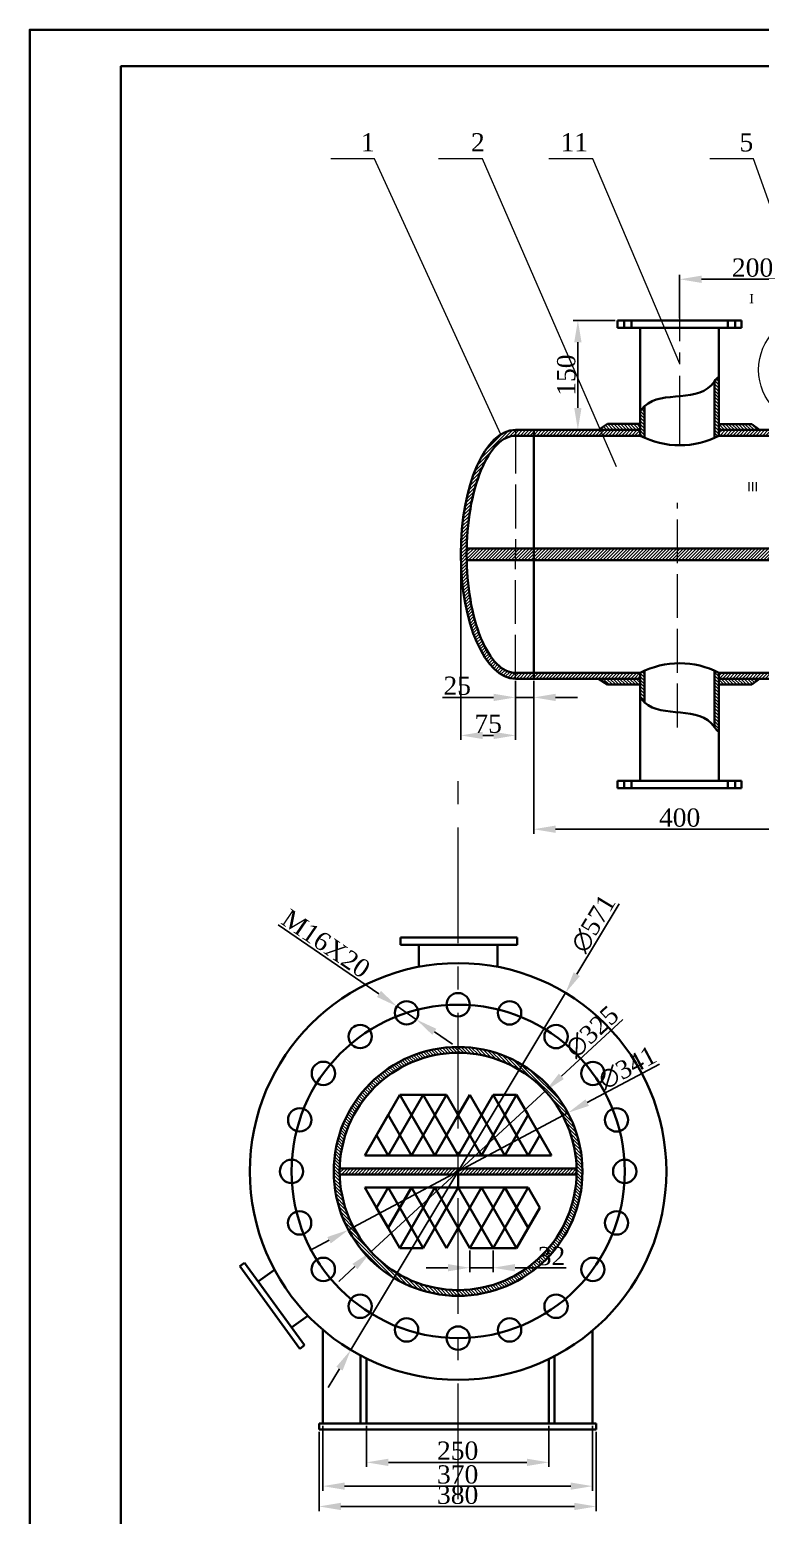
# Model space of a CAD drawing. Header units: millimetres. Extents: x -10592 to -5262, y 1369 to 4657.
# Drawn here: x -10546.1 to -10345.8, y 1662.7 to 2069.9 of the extents above; entities that cross this region are included whole.
import ezdxf

# ---------------------------------------------------------------- set-up
doc = ezdxf.new("R2010")
doc.units = ezdxf.units.MM
for name, pattern in [('ACAD_ISO02W100', [15, 12, -3]), ('ACAD_ISO08W100', [36, 24, -3, 6, -3]), ('CENTER', [50.8, 31.75, -6.35, 6.35, -6.35]), ('CENTER2', [28.575, 19.05, -3.175, 3.175, -3.175])]:
    doc.linetypes.add(name, pattern=pattern)
for name, color, linetype, lineweight in [('标注', 7, 'Continuous', 18), ('点划线', 7, 'ACAD_ISO08W100', 15), ('粗实线', 4, 'Continuous', 30), ('细实线', 7, 'Continuous', 15)]:
    doc.layers.add(name, color=color, linetype=linetype, lineweight=lineweight)
doc.styles.add('Annotative', font='times.ttf')
doc.dimstyles.new('副本 (2) ISO-25', dxfattribs={"dimtxt": 5, "dimasz": 6, "dimexe": 1.25, "dimexo": 0.625, "dimtad": 1, "dimlfac": 5, "dimtxsty": 'Annotative', "dimcen": 2.5, "dimclrd": 256, "dimadec": 0, "dimazin": 0, "dimtfac": 1, "dimtmove": 0, "dimatfit": 3, "dimfxl": 0, "dimarcsym": 0})
doc.dimstyles.new('副本 ISO-25', dxfattribs={"dimtxt": 5, "dimasz": 6, "dimexe": 1.25, "dimexo": 0.625, "dimtad": 1, "dimtxsty": 'Annotative', "dimcen": 2.5, "dimclrd": 256, "dimadec": 0, "dimazin": 0, "dimtfac": 1, "dimtmove": 0, "dimatfit": 3, "dimfxl": 0, "dimarcsym": 0})
pattern_1 = [(135, (-9000.3131, 1590.99754), (-0.4490128, -0.4490128), [])]

# ---------------------------------------------------------------- blocks, each defined once
blk = doc.blocks.new('*D1')
at = {"layer": 'Defpoints', "color": 0, "lineweight": 15, "transparency": 16777216}
for p in [(-10384.91, 1990.23), (-10395.81, 1960.23), (-10378.71, 1960.23)]:
    blk.add_point(p, dxfattribs=at)
at = {"layer": '标注', "color": 0, "lineweight": -2, "transparency": 16777216}
for p, q in [((-10385.54, 1990.23), (-10397.06, 1990.23)), ((-10379.34, 1960.23), (-10397.06, 1960.23))]:
    blk.add_line(p, q, dxfattribs=at)
at = {"layer": '标注', "lineweight": -2, "transparency": 16777216}
blk.add_line((-10395.81, 1984.23), (-10395.81, 1966.23), dxfattribs=at)
at = {"layer": '标注', "lineweight": 15, "transparency": 16777216}
for points in [[(-10396.81, 1984.23), (-10394.81, 1984.23), (-10395.81, 1990.23)], [(-10396.81, 1966.23), (-10394.81, 1966.23), (-10395.81, 1960.23)]]:
    blk.add_solid(points, dxfattribs=at)
at = {"layer": '标注', "color": 0, "lineweight": 18, "transparency": 16777216, "insert": (-10398.98, 1975.23), "char_height": 5, "attachment_point": 5, "rotation": 90, "style": 'Annotative'}
blk.add_mtext('150', dxfattribs=at)
blk = doc.blocks.new('*D2')
at = {"layer": 'Defpoints', "color": 0, "lineweight": 15, "transparency": 16777216}
for p in [(-10412.91, 1892.03), (-10407.91, 1892.03), (-10412.91, 1886.9)]:
    blk.add_point(p, dxfattribs=at)
at = {"layer": '标注', "color": 0, "lineweight": -2, "transparency": 16777216}
for p, q in [((-10412.91, 1891.4), (-10412.91, 1885.65)), ((-10407.91, 1891.4), (-10407.91, 1885.65))]:
    blk.add_line(p, q, dxfattribs=at)
at = {"layer": '标注', "lineweight": -2, "transparency": 16777216}
for p, q in [((-10418.91, 1886.9), (-10432.9, 1886.9)), ((-10407.91, 1886.9), (-10412.91, 1886.9)), ((-10401.91, 1886.9), (-10395.91, 1886.9))]:
    blk.add_line(p, q, dxfattribs=at)
at = {"layer": '标注', "lineweight": 15, "transparency": 16777216}
for points in [[(-10418.91, 1887.9), (-10418.91, 1885.9), (-10412.91, 1886.9)], [(-10401.91, 1887.9), (-10401.91, 1885.9), (-10407.91, 1886.9)]]:
    blk.add_solid(points, dxfattribs=at)
at = {"layer": '标注', "color": 0, "lineweight": 18, "transparency": 16777216, "insert": (-10428.91, 1890.07), "char_height": 5, "attachment_point": 5, "style": 'Annotative'}
blk.add_mtext('25', dxfattribs=at)
blk = doc.blocks.new('*D3')
at = {"layer": 'Defpoints', "color": 0, "lineweight": 15, "transparency": 16777216}
for p in [(-10407.91, 1886.65), (-10327.91, 1886.9), (-10407.91, 1850.77)]:
    blk.add_point(p, dxfattribs=at)
at = {"layer": '标注', "color": 0, "lineweight": -2, "transparency": 16777216}
for p, q in [((-10407.91, 1886.02), (-10407.91, 1849.52)), ((-10327.91, 1886.27), (-10327.91, 1849.52))]:
    blk.add_line(p, q, dxfattribs=at)
at = {"layer": '标注', "lineweight": -2, "transparency": 16777216}
blk.add_line((-10333.91, 1850.77), (-10401.91, 1850.77), dxfattribs=at)
at = {"layer": '标注', "lineweight": 15, "transparency": 16777216}
for points in [[(-10401.91, 1851.77), (-10401.91, 1849.77), (-10407.91, 1850.77)], [(-10333.91, 1851.77), (-10333.91, 1849.77), (-10327.91, 1850.77)]]:
    blk.add_solid(points, dxfattribs=at)
at = {"layer": '标注', "color": 0, "lineweight": 18, "transparency": 16777216, "insert": (-10367.91, 1853.93), "char_height": 5, "attachment_point": 5, "style": 'Annotative'}
blk.add_mtext('400', dxfattribs=at)
blk = doc.blocks.new('*D12')
at = {"layer": 'Defpoints', "color": 0, "lineweight": 15, "transparency": 16777216}
for p in [(-10404.74, 1779), (-10452.55, 1734.97)]:
    blk.add_point(p, dxfattribs=at)
at = {"layer": '标注', "lineweight": -2, "transparency": 16777216}
for p, q in [((-10383.48, 1798.59), (-10400.33, 1783.07)), ((-10452.55, 1734.97), (-10404.74, 1779)), ((-10456.97, 1730.9), (-10461.38, 1726.84))]:
    blk.add_line(p, q, dxfattribs=at)
at = {"layer": '标注', "lineweight": 15, "transparency": 16777216}
for points in [[(-10401.01, 1783.8), (-10399.65, 1782.33), (-10404.74, 1779)], [(-10457.64, 1731.64), (-10456.29, 1730.17), (-10452.55, 1734.97)]]:
    blk.add_solid(points, dxfattribs=at)
at = {"layer": '标注', "color": 0, "lineweight": 18, "transparency": 16777216, "insert": (-10391.89, 1795.24), "char_height": 5, "attachment_point": 5, "rotation": 42.6485, "style": 'Annotative'}
blk.add_mtext('∅325', dxfattribs=at)
blk = doc.blocks.new('*D13')
at = {"layer": 'Defpoints', "color": 0, "lineweight": 15, "transparency": 16777216}
for p in [(-10398.56, 1773.02), (-10458.74, 1740.95)]:
    blk.add_point(p, dxfattribs=at)
at = {"layer": '标注', "lineweight": -2, "transparency": 16777216}
for p, q in [((-10373.41, 1786.42), (-10393.26, 1775.85)), ((-10458.74, 1740.95), (-10398.56, 1773.02)), ((-10464.04, 1738.12), (-10469.33, 1735.3))]:
    blk.add_line(p, q, dxfattribs=at)
at = {"layer": '标注', "lineweight": 15, "transparency": 16777216}
for points in [[(-10393.73, 1776.73), (-10392.79, 1774.96), (-10398.56, 1773.02)], [(-10464.51, 1739.01), (-10463.57, 1737.24), (-10458.74, 1740.95)]]:
    blk.add_solid(points, dxfattribs=at)
at = {"layer": '标注', "color": 0, "lineweight": 18, "transparency": 16777216, "insert": (-10382.21, 1785.4), "char_height": 5, "attachment_point": 5, "rotation": 28.0566, "style": 'Annotative'}
blk.add_mtext('∅341', dxfattribs=at)
blk = doc.blocks.new('*D14')
at = {"layer": 'Defpoints', "color": 0, "lineweight": 15, "transparency": 16777216}
for p in [(-10399.2, 1805.91), (-10458.09, 1708.06)]:
    blk.add_point(p, dxfattribs=at)
at = {"layer": '标注', "lineweight": -2, "transparency": 16777216}
for p, q in [((-10384.51, 1830.32), (-10396.11, 1811.05)), ((-10458.09, 1708.06), (-10399.2, 1805.91)), ((-10461.19, 1702.92), (-10464.28, 1697.78))]:
    blk.add_line(p, q, dxfattribs=at)
at = {"layer": '标注', "lineweight": 15, "transparency": 16777216}
for points in [[(-10396.97, 1811.56), (-10395.25, 1810.53), (-10399.2, 1805.91)], [(-10462.04, 1703.44), (-10460.33, 1702.41), (-10458.09, 1708.06)]]:
    blk.add_solid(points, dxfattribs=at)
at = {"layer": '标注', "color": 0, "lineweight": 18, "transparency": 16777216, "insert": (-10391.53, 1824.92), "char_height": 5, "attachment_point": 5, "rotation": 58.9583, "style": 'Annotative'}
blk.add_mtext('∅571', dxfattribs=at)
blk = doc.blocks.new('*D15')
at = {"layer": 'Defpoints', "color": 0, "lineweight": 15, "transparency": 16777216}
for p in [(-10445.41, 1802.24), (-10440.12, 1798.63)]:
    blk.add_point(p, dxfattribs=at)
at = {"layer": '标注', "lineweight": -2, "transparency": 16777216}
for p, q in [((-10478.04, 1824.55), (-10450.36, 1805.63)), ((-10440.12, 1798.63), (-10445.41, 1802.24)), ((-10435.17, 1795.25), (-10430.22, 1791.86))]:
    blk.add_line(p, q, dxfattribs=at)
at = {"layer": '标注', "lineweight": 15, "transparency": 16777216}
for points in [[(-10449.8, 1806.46), (-10450.92, 1804.8), (-10445.41, 1802.24)], [(-10434.61, 1796.07), (-10435.73, 1794.42), (-10440.12, 1798.63)]]:
    blk.add_solid(points, dxfattribs=at)
at = {"layer": '标注', "color": 0, "lineweight": 18, "transparency": 16777216, "insert": (-10464.89, 1819.4), "char_height": 5, "attachment_point": 5, "rotation": 325.6499, "style": 'Annotative'}
blk.add_mtext('M16X20', dxfattribs=at)
blk = doc.blocks.new('*D16')
at = {"layer": 'Defpoints', "color": 0, "lineweight": 15, "transparency": 16777216}
for p in [(-10425.45, 1735.96), (-10419.05, 1735.96), (-10419.05, 1730.59)]:
    blk.add_point(p, dxfattribs=at)
at = {"layer": '标注', "color": 0, "lineweight": -2, "transparency": 16777216}
for p, q in [((-10425.45, 1735.34), (-10425.45, 1729.34)), ((-10419.05, 1735.34), (-10419.05, 1729.34))]:
    blk.add_line(p, q, dxfattribs=at)
at = {"layer": '标注', "lineweight": -2, "transparency": 16777216}
for p, q in [((-10431.45, 1730.59), (-10437.45, 1730.59)), ((-10425.45, 1730.59), (-10419.05, 1730.59)), ((-10413.05, 1730.59), (-10399.02, 1730.59))]:
    blk.add_line(p, q, dxfattribs=at)
at = {"layer": '标注', "lineweight": 15, "transparency": 16777216}
for points in [[(-10431.45, 1731.59), (-10431.45, 1729.59), (-10425.45, 1730.59)], [(-10413.05, 1731.59), (-10413.05, 1729.59), (-10419.05, 1730.59)]]:
    blk.add_solid(points, dxfattribs=at)
at = {"layer": '标注', "color": 0, "lineweight": 18, "transparency": 16777216, "insert": (-10403.04, 1733.76), "char_height": 5, "attachment_point": 5, "style": 'Annotative'}
blk.add_mtext('32', dxfattribs=at)
blk = doc.blocks.new('*D43')
at = {"layer": 'Defpoints', "color": 0, "lineweight": 15, "transparency": 16777216}
for p in [(-10453.78, 1687.86), (-10403.78, 1687.86), (-10403.78, 1677.25)]:
    blk.add_point(p, dxfattribs=at)
at = {"layer": '标注', "color": 0, "lineweight": -2, "transparency": 16777216}
for p, q in [((-10453.78, 1687.24), (-10453.78, 1676)), ((-10403.78, 1687.24), (-10403.78, 1676))]:
    blk.add_line(p, q, dxfattribs=at)
at = {"layer": '标注', "lineweight": -2, "transparency": 16777216}
blk.add_line((-10447.78, 1677.25), (-10409.78, 1677.25), dxfattribs=at)
at = {"layer": '标注', "lineweight": 15, "transparency": 16777216}
for points in [[(-10447.78, 1678.25), (-10447.78, 1676.25), (-10453.78, 1677.25)], [(-10409.78, 1678.25), (-10409.78, 1676.25), (-10403.78, 1677.25)]]:
    blk.add_solid(points, dxfattribs=at)
at = {"layer": '标注', "color": 0, "lineweight": 18, "transparency": 16777216, "insert": (-10428.78, 1680.42), "char_height": 5, "attachment_point": 5, "style": 'Annotative'}
blk.add_mtext('250', dxfattribs=at)
blk = doc.blocks.new('*D44')
at = {"layer": 'Defpoints', "color": 0, "lineweight": 15, "transparency": 16777216}
for p in [(-10465.78, 1687.86), (-10391.78, 1687.86), (-10391.78, 1670.73)]:
    blk.add_point(p, dxfattribs=at)
at = {"layer": '标注', "color": 0, "lineweight": -2, "transparency": 16777216}
for p, q in [((-10465.78, 1687.24), (-10465.78, 1669.48)), ((-10391.78, 1687.24), (-10391.78, 1669.48))]:
    blk.add_line(p, q, dxfattribs=at)
at = {"layer": '标注', "lineweight": -2, "transparency": 16777216}
blk.add_line((-10459.78, 1670.73), (-10397.78, 1670.73), dxfattribs=at)
at = {"layer": '标注', "lineweight": 15, "transparency": 16777216}
for points in [[(-10459.78, 1671.73), (-10459.78, 1669.73), (-10465.78, 1670.73)], [(-10397.78, 1671.73), (-10397.78, 1669.73), (-10391.78, 1670.73)]]:
    blk.add_solid(points, dxfattribs=at)
at = {"layer": '标注', "color": 0, "lineweight": 18, "transparency": 16777216, "insert": (-10428.78, 1673.9), "char_height": 5, "attachment_point": 5, "style": 'Annotative'}
blk.add_mtext('370', dxfattribs=at)
blk = doc.blocks.new('*D45')
at = {"layer": 'Defpoints', "color": 0, "lineweight": 15, "transparency": 16777216}
for p in [(-10466.78, 1686.26), (-10390.78, 1686.26), (-10390.78, 1665.16)]:
    blk.add_point(p, dxfattribs=at)
at = {"layer": '标注', "color": 0, "lineweight": -2, "transparency": 16777216}
for p, q in [((-10466.78, 1685.64), (-10466.78, 1663.91)), ((-10390.78, 1685.64), (-10390.78, 1663.91))]:
    blk.add_line(p, q, dxfattribs=at)
at = {"layer": '标注', "lineweight": -2, "transparency": 16777216}
blk.add_line((-10460.78, 1665.16), (-10396.78, 1665.16), dxfattribs=at)
at = {"layer": '标注', "lineweight": 15, "transparency": 16777216}
for points in [[(-10460.78, 1666.16), (-10460.78, 1664.16), (-10466.78, 1665.16)], [(-10396.78, 1666.16), (-10396.78, 1664.16), (-10390.78, 1665.16)]]:
    blk.add_solid(points, dxfattribs=at)
at = {"layer": '标注', "color": 0, "lineweight": 18, "transparency": 16777216, "insert": (-10428.78, 1668.33), "char_height": 5, "attachment_point": 5, "style": 'Annotative'}
blk.add_mtext('380', dxfattribs=at)
blk = doc.blocks.new('*D46')
at = {"layer": 'Defpoints', "color": 0, "lineweight": 15, "transparency": 16777216}
for p in [(-10367.91, 2001.5), (-10367.91, 1990.23), (-10327.91, 1973.23)]:
    blk.add_point(p, dxfattribs=at)
at = {"layer": '标注', "color": 0, "lineweight": -2, "transparency": 16777216}
for p, q in [((-10367.91, 1990.85), (-10367.91, 2002.75)), ((-10327.91, 1973.85), (-10327.91, 2002.75))]:
    blk.add_line(p, q, dxfattribs=at)
at = {"layer": '标注', "lineweight": -2, "transparency": 16777216}
blk.add_line((-10333.91, 2001.5), (-10361.91, 2001.5), dxfattribs=at)
at = {"layer": '标注', "lineweight": 15, "transparency": 16777216}
for points in [[(-10361.91, 2002.5), (-10361.91, 2000.5), (-10367.91, 2001.5)], [(-10333.91, 2002.5), (-10333.91, 2000.5), (-10327.91, 2001.5)]]:
    blk.add_solid(points, dxfattribs=at)
at = {"layer": '标注', "color": 0, "lineweight": 15, "transparency": 16777216, "insert": (-10347.91, 2004.67), "char_height": 5, "attachment_point": 5, "style": 'Annotative'}
blk.add_mtext('200', dxfattribs=at)
blk = doc.blocks.new('*D48')
at = {"layer": 'Defpoints', "color": 0, "lineweight": 15, "transparency": 16777216}
for p in [(-10427.91, 1926.13), (-10412.91, 1892.03), (-10412.91, 1876.48)]:
    blk.add_point(p, dxfattribs=at)
at = {"layer": '标注', "color": 0, "lineweight": -2, "transparency": 16777216}
for p, q in [((-10427.91, 1925.5), (-10427.91, 1875.23)), ((-10412.91, 1891.4), (-10412.91, 1875.23))]:
    blk.add_line(p, q, dxfattribs=at)
at = {"layer": '标注', "lineweight": -2, "transparency": 16777216}
blk.add_line((-10421.91, 1876.48), (-10418.91, 1876.48), dxfattribs=at)
at = {"layer": '标注', "lineweight": 15, "transparency": 16777216}
for points in [[(-10421.91, 1877.48), (-10421.91, 1875.48), (-10427.91, 1876.48)], [(-10418.91, 1877.48), (-10418.91, 1875.48), (-10412.91, 1876.48)]]:
    blk.add_solid(points, dxfattribs=at)
at = {"layer": '标注', "color": 0, "lineweight": 15, "transparency": 16777216, "insert": (-10420.41, 1879.65), "char_height": 5, "attachment_point": 5, "style": 'Annotative'}
blk.add_mtext('75', dxfattribs=at)

msp = doc.modelspace()

# ---------------------------------------------------------------- hatches: boundary and pattern name
at = {"layer": '标注', "lineweight": 15}
h = msp.add_hatch(dxfattribs=at)
h.set_pattern_fill('ANSI31', color=0, scale=0.2)
h.set_pattern_definition([(45, (0.54225, -48.2073), (-0.449012806, 0.449012806), [])])
h.paths.add_polyline_path([(-10327.9131, 1927.7263), (-10333.3131, 1927.7263), (-10333.3131, 1926.1263), (-10327.9131, 1926.1263)])
h.paths.add_polyline_path([(-10327.9131, 1926.1263), (-10333.3131, 1926.1263), (-10333.3131, 1924.5263), (-10327.9131, 1924.5263)])
h.paths.add_polyline_path([(-10326.1117, 1927.7263), (-10327.9131, 1927.7263), (-10327.9131, 1926.1263), (-10326.1117, 1926.1263)])
h.paths.add_polyline_path([(-10326.1117, 1926.1263), (-10327.9131, 1926.1263), (-10327.9131, 1924.5263), (-10326.1117, 1924.5263)])
h.paths.add_polyline_path([(-10336.6907, 1926.1263), (-10338.7131, 1926.1263), (-10338.7131, 1924.5263), (-10336.6907, 1924.5263)])
h.paths.add_polyline_path([(-10336.6907, 1927.7263), (-10338.7131, 1927.7263), (-10338.7131, 1926.1263), (-10336.6907, 1926.1263)])
h.paths.add_polyline_path([(-10338.7131, 1926.1263), (-10407.9131, 1926.1263), (-10407.9131, 1924.5263), (-10338.7131, 1924.5263)])
h.paths.add_polyline_path([(-10338.7131, 1927.7263), (-10407.9131, 1927.7263), (-10407.9131, 1926.1263), (-10338.7131, 1926.1263)])
h.paths.add_polyline_path([(-10407.9131, 1926.1263), (-10412.9131, 1926.1263), (-10412.9131, 1924.5263), (-10407.9131, 1924.5263)])
h.paths.add_polyline_path([(-10407.9131, 1927.7263), (-10412.9131, 1927.7263), (-10412.9131, 1926.1263), (-10407.9131, 1926.1263)])
edge = h.paths.add_edge_path()
edge.add_line((-10412.9131, 1927.7263), (-10426.2968, 1927.7263))
edge.add_ellipse((-10412.9131, 1926.1263), major_axis=(0, 32.5), ratio=0.41230769, start_angle=87.178144, end_angle=90)
edge.add_line((-10426.3131, 1926.1263), (-10412.9131, 1926.1263))
edge.add_line((-10412.9131, 1926.1263), (-10412.9131, 1927.7263))
edge = h.paths.add_edge_path()
edge.add_line((-10412.9131, 1926.1263), (-10426.3131, 1926.1263))
edge.add_ellipse((-10412.9131, 1926.1263), major_axis=(0, -32.5), ratio=0.41230769, start_angle=270, end_angle=272.821856)
edge.add_line((-10426.2968, 1924.5263), (-10412.9131, 1924.5263))
edge.add_line((-10412.9131, 1924.5263), (-10412.9131, 1926.1263))
at = {"layer": '细实线', "lineweight": 15}
h = msp.add_hatch(dxfattribs=at)
h.set_pattern_fill('ANSI31', color=0, scale=0.2, angle=90)
h.set_pattern_definition(pattern_1)
h.paths.add_polyline_path([(-10378.7131, 1961.8411), (-10387.7131, 1961.8481), (-10390.1874, 1960.2263), (-10378.7131, 1960.2263)])
h.paths.add_polyline_path([(-10348.1131, 1961.8201), (-10357.1131, 1961.8263), (-10357.1131, 1960.2263), (-10346.0122, 1960.2263)])
edge = h.paths.add_edge_path()
edge.add_spline(control_points=[(-10357.1131, 1974.661), (-10357.6622, 1974.5947), (-10357.968, 1974.0191), (-10358.3131, 1973.5116)], knot_values=[110.74261968, 110.74261968, 110.74261968, 110.74261968, 119.04832198, 119.04832198, 119.04832198, 119.04832198], degree=3, periodic=0)
edge.add_line((-10358.3131, 1973.5116), (-10358.3131, 1958.6263))
edge.add_line((-10358.3131, 1958.6263), (-10358.3131, 1958.0474))
edge.add_arc((-10367.9131, 1979.482), 23.4862, 294.126432, 297.377137)
edge.add_line((-10357.1131, 1958.6263), (-10357.1131, 1974.661))
h = msp.add_hatch(dxfattribs=at)
h.set_pattern_fill('ANSI31', color=0, scale=0.2, angle=90)
h.set_pattern_definition(pattern_1)
edge = h.paths.add_edge_path()
edge.add_spline(control_points=[(-10377.5131, 1966.7339), (-10377.9393, 1966.3354), (-10378.3251, 1965.8714), (-10378.7108, 1965.4074)], knot_values=[0, 0, 0, 0, 8.93586851, 8.93586851, 8.93586851, 8.93586851], degree=3, periodic=0)
edge.add_line((-10378.7131, 1965.4047), (-10378.7131, 1958.6263))
edge.add_arc((-10367.9131, 1979.482), 23.4862, 242.622863, 245.873568)
edge.add_line((-10377.5131, 1958.0474), (-10377.5131, 1958.6263))
edge.add_line((-10377.5131, 1958.6263), (-10377.5131, 1966.7339))
h = msp.add_hatch(dxfattribs=at)
h.set_pattern_fill('ANSI31', color=0, scale=0.2)
h.set_pattern_definition([(45, (-9000.3131, 1590.99754), (-0.4490128, 0.4490128), [])])
h.paths.add_polyline_path([(-10378.7131, 1960.2263), (-10407.9131, 1960.2263), (-10407.9131, 1958.6263), (-10378.7131, 1958.6263)])
h.paths.add_polyline_path([(-10407.9131, 1960.2263), (-10412.9131, 1960.2263), (-10412.9131, 1958.6263), (-10407.9131, 1958.6263)])
edge = h.paths.add_edge_path()
edge.add_ellipse((-10412.9131, 1926.1263), major_axis=(0, 32.5), ratio=0.41230769, start_angle=0, end_angle=87.178144, ccw=False)
edge.add_line((-10412.9131, 1958.6263), (-10412.9131, 1960.2263))
edge.add_ellipse((-10412.9131, 1926.1263), major_axis=(0, 34.1), ratio=0.4398827, start_angle=360, end_angle=450)
edge.add_line((-10427.9131, 1926.1263), (-10426.3131, 1926.1263))
edge.add_ellipse((-10412.9131, 1926.1263), major_axis=(0, 32.5), ratio=0.41230769, start_angle=87.178144, end_angle=90, ccw=False)
edge = h.paths.add_edge_path()
edge.add_ellipse((-10412.9131, 1926.1263), major_axis=(0, -32.5), ratio=0.41230769, start_angle=272.821856, end_angle=360, ccw=False)
edge.add_ellipse((-10412.9131, 1926.1263), major_axis=(0, -32.5), ratio=0.41230769, start_angle=270, end_angle=272.821856, ccw=False)
edge.add_line((-10426.3131, 1926.1263), (-10427.9131, 1926.1263))
edge.add_ellipse((-10412.9131, 1926.1263), major_axis=(0, -34.1), ratio=0.4398827, start_angle=-90, end_angle=0)
edge.add_line((-10412.9131, 1892.0263), (-10412.9131, 1893.6263))
h.paths.add_polyline_path([(-10338.7131, 1960.2263), (-10357.1131, 1960.2263), (-10357.1131, 1958.6263), (-10338.7131, 1958.6263)])
h.paths.add_polyline_path([(-10305.9131, 1960.2263), (-10320.3131, 1960.2263), (-10320.3131, 1958.6263), (-10305.9131, 1958.6263)])
h.paths.add_polyline_path([(-10200.3131, 1960.2263), (-10290.3131, 1960.2263), (-10290.3131, 1958.6263), (-10200.3131, 1958.6263)])
h.paths.add_polyline_path([(-10407.9131, 1893.6263), (-10412.9131, 1893.6263), (-10412.9131, 1892.0263), (-10407.9131, 1892.0263)])
h.paths.add_polyline_path([(-10378.7131, 1893.6263), (-10407.9131, 1893.6263), (-10407.9131, 1892.0263), (-10378.7131, 1892.0263)])
h.paths.add_polyline_path([(-10338.7131, 1893.6263), (-10357.1131, 1893.6263), (-10357.1131, 1892.0263), (-10338.7131, 1892.0263)])
h.paths.add_polyline_path([(-10200.3131, 1893.6263), (-10320.3131, 1893.6263), (-10320.3131, 1892.0263), (-10200.3131, 1892.0263)])
h = msp.add_hatch(dxfattribs=at)
h.set_pattern_fill('ANSI31', color=0, scale=0.2, angle=90)
h.set_pattern_definition(pattern_1)
h.paths.add_polyline_path([(-10378.7131, 1892.0263), (-10382.9131, 1892.0263), (-10390.1874, 1892.0263), (-10387.7131, 1890.4045), (-10378.7131, 1890.4115)])
edge = h.paths.add_edge_path()
edge.add_line((-10377.5131, 1893.6263), (-10377.5131, 1894.2051))
edge.add_arc((-10367.9131, 1872.7706), 23.4862, 114.126432, 117.377137)
edge.add_line((-10378.7131, 1893.6263), (-10378.7131, 1886.8479))
edge.add_spline(control_points=[(-10378.7108, 1886.8452), (-10378.3251, 1886.3812), (-10377.9393, 1885.9171), (-10377.5131, 1885.5187)], knot_values=[0, 0, 0, 0, 8.93586851, 8.93586851, 8.93586851, 8.93586851], degree=3, periodic=0)
edge.add_line((-10377.5131, 1885.5187), (-10377.5131, 1893.6263))
edge = h.paths.add_edge_path()
edge.add_arc((-10367.9131, 1872.7706), 23.4862, 62.622863, 65.873568)
edge.add_line((-10358.3131, 1894.2051), (-10358.3131, 1893.6263))
edge.add_line((-10358.3131, 1893.6263), (-10358.3131, 1878.741))
edge.add_spline(control_points=[(-10358.3131, 1878.741), (-10357.968, 1878.2334), (-10357.6622, 1877.6579), (-10357.1131, 1877.5916)], knot_values=[110.74261968, 110.74261968, 110.74261968, 110.74261968, 119.04832198, 119.04832198, 119.04832198, 119.04832198], degree=3, periodic=0)
edge.add_line((-10357.1131, 1877.5916), (-10357.1131, 1893.6263))
h.paths.add_polyline_path([(-10346.0122, 1892.0263), (-10357.1131, 1892.0263), (-10357.1131, 1890.4263), (-10348.1131, 1890.4325)])
h = msp.add_hatch(dxfattribs=at)
h.set_pattern_fill('ANSI31', color=0, scale=0.2, angle=90)
h.set_pattern_definition([(135, (-9038.437, 1728.96394), (-0.4490128, -0.4490128), [])])
h.paths.add_polyline_path([(-10428.6502, 1789.4854), (-10428.6502, 1791.0854, 0.41419491), (-10462.7481, 1756.9854, 1), (-10394.5481, 1756.9854, 0.41423222), (-10428.6502, 1791.0854), (-10428.6502, 1789.4854, -0.41423314), (-10396.1481, 1756.9854, -1), (-10461.1481, 1756.9854, -0.41419399)])
h = msp.add_hatch(dxfattribs=at)
h.set_pattern_fill('ANSI31', color=0, scale=0.2)
h.set_pattern_definition([(45, (-9038.437, 1728.96394), (-0.4490128, 0.4490128), [])])
h.paths.add_polyline_path([(-10428.6502, 1757.7862), (-10461.1382, 1757.7862, 0.00616065), (-10461.1481, 1756.9854, 0.00614845), (-10461.1382, 1756.1862), (-10428.6502, 1756.1862)])
h.paths.add_polyline_path([(-10396.1481, 1756.9854, 0.00616065), (-10396.1579, 1757.7862), (-10428.6502, 1757.7862), (-10428.6502, 1756.1862), (-10396.1579, 1756.1862, 0.00614845)])

# ---------------------------------------------------------------- linework, layer by layer
at = {"lineweight": 30}
for p, q in [((-10384.9131, 1988.2263), (-10384.9131, 1990.2263)), ((-10384.9131, 1990.2263), (-10378.7131, 1990.2263)), ((-10350.9131, 1988.2263), (-10384.9131, 1988.2263)), ((-10383.1131, 1988.2263), (-10383.1131, 1990.2263)), ((-10381.1131, 1988.2263), (-10383.1131, 1988.2263)), ((-10381.1131, 1988.2263), (-10381.1131, 1990.2263)), ((-10378.7131, 1988.2263), (-10381.1131, 1988.2263)), ((-10357.1131, 1990.2263), (-10378.7131, 1990.2263)), ((-10378.7131, 1988.2263), (-10378.7131, 1958.6263)), ((-10367.9131, 1990.2263), (-10350.9131, 1990.2263)), ((-10357.1131, 1988.2263), (-10357.1131, 1958.6263)), ((-10357.1131, 1988.2263), (-10354.7131, 1988.2263)), ((-10354.7131, 1988.2263), (-10354.7131, 1990.2263)), ((-10354.7131, 1988.2263), (-10352.7131, 1988.2263)), ((-10352.7131, 1988.2263), (-10352.7131, 1990.2263)), ((-10350.9131, 1990.2263), (-10350.9131, 1988.2263)), ((-10358.3131, 1966.7263), (-10358.3131, 1973.5116)), ((-10358.3131, 1973.5116), (-10358.3131, 1958.6263)), ((-10377.5131, 1966.7263), (-10377.5131, 1966.7339)), ((-10377.5131, 1966.7263), (-10377.5131, 1958.6263)), ((-10378.7108, 1965.4074), (-10378.7131, 1965.4074)), ((-10378.7131, 1960.2263), (-10412.9131, 1960.2263)), ((-10412.9131, 1958.6263), (-10378.7131, 1958.6263)), ((-10407.9131, 1926.1263), (-10407.9131, 1960.2263)), ((-10387.7131, 1961.8481), (-10390.1874, 1960.2263)), ((-10378.7131, 1961.8411), (-10387.7131, 1961.8481)), ((-10378.7131, 1960.2263), (-10382.9131, 1960.2263)), ((-10377.5131, 1958.6263), (-10377.5131, 1958.0474)), ((-10358.3131, 1958.6263), (-10358.3131, 1958.0474)), ((-10357.1131, 1960.2263), (-10357.1131, 1961.8263)), ((-10357.1131, 1961.8263), (-10348.1131, 1961.8201)), ((-10336.6907, 1960.2263), (-10357.1131, 1960.2263)), ((-10357.1131, 1958.6263), (-10327.9131, 1958.6263)), ((-10348.1131, 1961.8201), (-10346.0122, 1960.2263)), ((-10407.9131, 1926.1263), (-10407.9131, 1892.0263)), ((-10412.9131, 1893.6263), (-10378.7131, 1893.6263)), ((-10377.5131, 1893.6263), (-10377.5131, 1894.2051)), ((-10377.5131, 1885.5263), (-10377.5131, 1893.6263)), ((-10358.3131, 1893.6263), (-10358.3131, 1894.2051)), ((-10358.3131, 1878.741), (-10358.3131, 1893.6263)), ((-10357.1131, 1893.6263), (-10327.9131, 1893.6263)), ((-10357.1131, 1864.0263), (-10357.1131, 1893.6263)), ((-10378.7131, 1892.0263), (-10412.9131, 1892.0263)), ((-10387.7131, 1890.4045), (-10390.1874, 1892.0263)), ((-10378.7131, 1890.4115), (-10387.7131, 1890.4045)), ((-10378.7131, 1892.0263), (-10382.9131, 1892.0263)), ((-10336.6907, 1892.0263), (-10357.1131, 1892.0263)), ((-10357.1131, 1890.4263), (-10348.1131, 1890.4325)), ((-10348.1131, 1890.4325), (-10346.0122, 1892.0263)), ((-10378.7108, 1886.8452), (-10378.7131, 1886.8452)), ((-10377.5131, 1885.5263), (-10377.5131, 1885.5185)), ((-10358.3131, 1885.5263), (-10358.3131, 1878.741)), ((-10350.9131, 1864.0263), (-10384.9131, 1864.0263)), ((-10384.9131, 1864.0263), (-10384.9131, 1862.0263)), ((-10384.9131, 1862.0263), (-10378.7131, 1862.0263)), ((-10381.1131, 1864.0263), (-10383.1131, 1864.0263)), ((-10383.1131, 1864.0263), (-10383.1131, 1862.0263)), ((-10378.7131, 1864.0263), (-10381.1131, 1864.0263)), ((-10381.1131, 1864.0263), (-10381.1131, 1862.0263)), ((-10357.1131, 1862.0263), (-10378.7131, 1862.0263)), ((-10367.9131, 1862.0263), (-10350.9131, 1862.0263)), ((-10357.1131, 1864.0263), (-10354.7131, 1864.0263)), ((-10354.7131, 1864.0263), (-10352.7131, 1864.0263)), ((-10354.7131, 1864.0263), (-10354.7131, 1862.0263)), ((-10352.7131, 1864.0263), (-10352.7131, 1862.0263)), ((-10350.9131, 1862.0263), (-10350.9131, 1864.0263))]:
    msp.add_line(p, q, dxfattribs=at)
at = {"linetype": 'ACAD_ISO02W100', "lineweight": 15}
for p in [(-10412.9131, 1960.2263), (-10412.9131, 1892.0263)]:
    msp.add_line(p, (-10412.9131, 1926.1263), dxfattribs=at)
at = {"linetype": 'ByBlock', "lineweight": 30}
for p, q in [((-10326.1117, 1927.7263), (-10426.2968, 1927.7263)), ((-10326.1117, 1924.5263), (-10426.2968, 1924.5263))]:
    msp.add_line(p, q, dxfattribs=at)
at = {"lineweight": 30}
for centre, start, end in [((-10367.9131, 1979.482), 242.622863, 297.64522), ((-10367.9131, 1872.7706), 62.622863, 117.377137)]:
    msp.add_arc(centre, 23.4862, start, end, dxfattribs=at)
for major_axis, ratio, start_param, end_param in [((0, 34.1), 0.4398827, 6.28318531, 7.85398163), ((0, 32.5), 0.41230769, 0, 1.57079633)]:
    msp.add_ellipse((-10412.9131, 1926.1263), major_axis=major_axis, ratio=ratio, start_param=start_param, end_param=end_param, dxfattribs=at)
at = {"lineweight": 30, "extrusion": (0, 0, -1)}
for major_axis, ratio, start_param, end_param in [((0, -34.1), 0.4398827, 6.28318531, 7.85398163), ((0, -32.5), 0.41230769, 0, 1.57079633)]:
    msp.add_ellipse((-10412.9131, 1926.1263), major_axis=major_axis, ratio=ratio, start_param=start_param, end_param=end_param, dxfattribs=at)
at = {"lineweight": 30}
for points in [[(-10378.7108, 1965.4074), (-10378.3247, 1965.8719), (-10373.5439, 1971.6225), (-10361.7154, 1966.9648), (-10357.6611, 1974.5966), (-10357.1103, 1974.6614)], [(-10378.7108, 1886.8452), (-10378.3247, 1886.3807), (-10373.5439, 1880.63), (-10361.7154, 1885.2878), (-10357.6611, 1877.6559), (-10357.1103, 1877.5912)]]:
    msp.add_open_spline(points, degree=3, knots=[0, 0, 0, 0, 8.94494382, 110.74261968, 119.06247348, 119.06247348, 119.06247348, 119.06247348], dxfattribs=at)
at = {"layer": '标注', "lineweight": 15}
msp.add_circle((-10331.0963, 1976.6929), 15.155, dxfattribs=at)
at = {"layer": '点划线', "linetype": 'CENTER2', "lineweight": 15}
msp.add_line((-10367.8581, 1955.9959), (-10367.8581, 2000.7378), dxfattribs=at)
at = {"layer": '点划线', "linetype": 'ACAD_ISO02W100', "lineweight": 15}
msp.add_line((-10368.4553, 1878.6771), (-10368.4553, 1940.2336), dxfattribs=at)
at = {"layer": '点划线', "linetype": 'CENTER', "lineweight": 15}
msp.add_line((-10428.6502, 1667.125), (-10428.6502, 1867.9408), dxfattribs=at)
at = {"layer": '粗实线', "linetype": 'ByBlock', "lineweight": 15}
for p, q in [((-10451.5366, 2034.4702), (-10463.5366, 2034.4702)), ((-10416.9044, 1958.997), (-10451.5366, 2034.4702)), ((-10421.9897, 2034.4702), (-10433.9897, 2034.4702)), ((-10385.2126, 1950.1214), (-10421.9897, 2034.4702)), ((-10391.7364, 2034.4702), (-10403.7364, 2034.4702)), ((-10367.8581, 1978.3668), (-10391.7364, 2034.4702)), ((-10347.6404, 2034.4702), (-10359.6404, 2034.4702)), ((-10327.9131, 1979.1119), (-10347.6404, 2034.4702))]:
    msp.add_line(p, q, dxfattribs=at)
at = {"layer": '粗实线', "lineweight": 30}
for p, q in [((-10378.7131, 1864.0263), (-10378.7131, 1893.6263)), ((-10428.4502, 1821.0854), (-10444.4502, 1821.0854)), ((-10444.4502, 1821.0854), (-10444.4502, 1819.0854)), ((-10428.4502, 1821.0854), (-10412.4502, 1821.0854)), ((-10412.4502, 1819.0854), (-10412.4502, 1821.0854)), ((-10444.4502, 1819.0854), (-10412.4502, 1819.0854)), ((-10439.4502, 1819.0854), (-10439.4502, 1813.0543)), ((-10417.8502, 1819.0854), (-10417.8502, 1813.0552)), ((-10454.2502, 1761.3879), (-10444.6502, 1778.0156)), ((-10438.2502, 1778.0156), (-10447.8502, 1761.3879)), ((-10444.6502, 1778.0156), (-10431.8502, 1778.0156)), ((-10444.6502, 1778.0156), (-10438.2502, 1778.0156)), ((-10438.2502, 1778.0156), (-10444.6502, 1778.0156)), ((-10444.6502, 1778.0156), (-10435.0502, 1761.3879)), ((-10431.8502, 1778.0156), (-10441.4502, 1761.3879)), ((-10438.2502, 1778.0156), (-10431.8502, 1778.0156)), ((-10428.6502, 1761.3879), (-10438.2502, 1778.0156)), ((-10431.8502, 1778.0156), (-10422.2502, 1761.3879)), ((-10428.6502, 1761.3879), (-10419.0502, 1778.0156)), ((-10425.4502, 1778.0156), (-10428.6502, 1772.473)), ((-10415.8502, 1761.3879), (-10425.4502, 1778.0156)), ((-10422.2502, 1761.3879), (-10412.6502, 1778.0156)), ((-10419.0502, 1778.0156), (-10412.6502, 1778.0156)), ((-10419.0502, 1778.0156), (-10409.4502, 1761.3879)), ((-10412.6502, 1778.0156), (-10403.0502, 1761.3879)), ((-10412.6502, 1778.0156), (-10409.4502, 1772.473)), ((-10451.0502, 1766.9305), (-10447.8502, 1772.473)), ((-10447.8502, 1772.473), (-10441.4502, 1761.3879)), ((-10428.6502, 1772.473), (-10435.0502, 1761.3879)), ((-10409.4502, 1772.473), (-10415.8502, 1761.3879)), ((-10454.2502, 1761.3879), (-10451.0502, 1766.9305)), ((-10447.8502, 1761.3879), (-10451.0502, 1766.9305)), ((-10409.4502, 1761.3879), (-10406.2502, 1766.9305)), ((-10403.0502, 1761.3879), (-10454.2502, 1761.3879)), ((-10428.6502, 1761.3879), (-10454.2502, 1761.3879)), ((-10454.2502, 1761.3879), (-10403.0502, 1761.3879)), ((-10441.4502, 1761.3879), (-10447.8502, 1761.3879)), ((-10441.4502, 1761.3879), (-10447.8502, 1761.3879)), ((-10435.0502, 1761.3879), (-10441.4502, 1761.3879)), ((-10435.0502, 1761.3879), (-10441.4502, 1761.3879)), ((-10428.6502, 1761.3879), (-10435.0502, 1761.3879)), ((-10435.0502, 1761.3879), (-10428.6502, 1761.3879)), ((-10428.6502, 1761.3879), (-10403.0502, 1761.3879)), ((-10422.2502, 1761.3879), (-10428.6502, 1761.3879)), ((-10415.8502, 1761.3879), (-10422.2502, 1761.3879)), ((-10409.4502, 1761.3879), (-10415.8502, 1761.3879)), ((-10409.4502, 1761.3879), (-10415.8502, 1761.3879)), ((-10403.0502, 1761.3879), (-10409.4502, 1761.3879)), ((-10428.6474, 1757.7862), (-10461.1376, 1757.7862)), ((-10428.6474, 1756.1862), (-10461.1376, 1756.1862)), ((-10436.832, 1757.7862), (-10396.1573, 1757.7862)), ((-10436.832, 1756.1862), (-10396.1573, 1756.1862)), ((-10428.6502, 1756.9879), (-10428.6502, 1752.5879)), ((-10428.6502, 1752.5879), (-10454.2502, 1752.5879)), ((-10454.2502, 1752.5879), (-10444.6502, 1735.9602)), ((-10454.2502, 1752.5879), (-10451.0502, 1747.0453)), ((-10447.8502, 1752.5879), (-10451.0502, 1747.0453)), ((-10441.4502, 1752.5879), (-10447.8502, 1752.5879)), ((-10438.2502, 1735.9602), (-10447.8502, 1752.5879)), ((-10447.8502, 1741.5028), (-10441.4502, 1752.5879)), ((-10444.6502, 1735.9602), (-10435.0502, 1752.5879)), ((-10435.0502, 1752.5879), (-10441.4502, 1752.5879)), ((-10431.8502, 1735.9602), (-10441.4502, 1752.5879)), ((-10435.0502, 1752.5879), (-10441.4502, 1752.5879)), ((-10428.6502, 1752.5879), (-10438.2502, 1735.9602)), ((-10428.6502, 1752.5879), (-10435.0502, 1752.5879)), ((-10425.4502, 1735.9602), (-10435.0502, 1752.5879)), ((-10435.0502, 1752.5879), (-10428.6502, 1752.5879)), ((-10431.8502, 1735.9602), (-10422.2502, 1752.5879)), ((-10428.6502, 1752.5879), (-10419.0502, 1735.9602)), ((-10422.2502, 1752.5879), (-10428.6502, 1752.5879)), ((-10415.8502, 1752.5879), (-10425.4502, 1735.9602)), ((-10415.8502, 1752.5879), (-10422.2502, 1752.5879)), ((-10422.2502, 1752.5879), (-10412.6502, 1735.9602)), ((-10419.0502, 1735.9602), (-10409.4502, 1752.5879)), ((-10409.4502, 1752.5879), (-10415.8502, 1752.5879)), ((-10409.4502, 1752.5879), (-10415.8502, 1752.5879)), ((-10409.4502, 1741.5028), (-10415.8502, 1752.5879)), ((-10409.4502, 1752.5879), (-10406.2502, 1747.0453)), ((-10451.0502, 1747.0453), (-10447.8502, 1741.5028)), ((-10412.6502, 1735.9602), (-10406.2502, 1747.0453)), ((-10412.6502, 1735.9602), (-10409.4502, 1741.5028)), ((-10444.6502, 1735.9602), (-10438.2502, 1735.9602)), ((-10444.6502, 1735.9602), (-10438.2502, 1735.9602)), ((-10438.2502, 1735.9602), (-10444.6502, 1735.9602)), ((-10425.4502, 1735.9602), (-10412.6502, 1735.9602)), ((-10425.4502, 1735.9602), (-10419.0502, 1735.9602)), ((-10419.0502, 1735.9602), (-10412.6502, 1735.9602)), ((-10487.2302, 1731.9737), (-10488.532, 1731.0434)), ((-10488.532, 1731.0434), (-10472.0741, 1708.391)), ((-10470.7723, 1709.3212), (-10487.2302, 1731.9737)), ((-10483.4684, 1726.7959), (-10478.9941, 1730.0468)), ((-10483.4684, 1726.7959), (-10470.7723, 1709.3212)), ((-10469.8243, 1717.4263), (-10474.299, 1714.1753)), ((-10472.0741, 1708.391), (-10470.7723, 1709.3212)), ((-10428.7818, 1687.8634), (-10466.7818, 1687.8634)), ((-10428.7818, 1686.2634), (-10453.7818, 1686.2634)), ((-10428.7818, 1686.2634), (-10403.7818, 1686.2634)), ((-10390.7818, 1687.8634), (-10390.7818, 1686.2634))]:
    msp.add_line(p, q, dxfattribs=at)
at = {"layer": '粗实线', "color": 0, "lineweight": 30}
for p, q in [((-10465.7818, 1687.8634), (-10465.7818, 1713.6092)), ((-10391.7818, 1687.8634), (-10391.7818, 1713.3817)), ((-10455.3818, 1687.8634), (-10455.3818, 1706.5303)), ((-10402.1818, 1687.8634), (-10402.1818, 1706.3895)), ((-10453.7818, 1687.8634), (-10453.7818, 1705.7145)), ((-10403.7818, 1687.8634), (-10403.7818, 1705.5843)), ((-10466.7818, 1687.8634), (-10466.7818, 1686.2634)), ((-10428.7818, 1686.2634), (-10466.7818, 1686.2634)), ((-10428.7818, 1687.8634), (-10465.7818, 1687.8634)), ((-10428.7818, 1687.8634), (-10390.7818, 1687.8634)), ((-10428.7818, 1687.8634), (-10391.7818, 1687.8634)), ((-10428.7818, 1686.2634), (-10390.7818, 1686.2634))]:
    msp.add_line(p, q, dxfattribs=at)
at = {"layer": '粗实线'}
for points in [[(-10546.1305, 1475.898), (-9705.1305, 1475.898), (-9705.1305, 2069.898), (-10546.1305, 2069.898)], [(-10521.1305, 1485.898), (-9715.1305, 1485.898), (-9715.1305, 2059.898), (-10521.1305, 2059.898)]]:
    msp.add_lwpolyline(points, close=True, dxfattribs=at)
at = {"layer": '粗实线', "lineweight": 30}
for centre, radius in [((-10428.6481, 1756.9854), 57.1), ((-10428.6504, 1802.6684), 3.2), ((-10428.6481, 1756.9854), 45.6833), ((-10442.765, 1800.439), 3.2), ((-10414.5344, 1800.4327), 3.2), ((-10455.5013, 1793.9507), 3.2), ((-10401.8001, 1793.9443), 3.2), ((-10428.6481, 1756.9854), 34.1), ((-10428.6481, 1756.9854), 32.5), ((-10465.6093, 1783.8442), 3.2), ((-10391.694, 1783.8384), 3.2), ((-10472.0994, 1771.1088), 3.2), ((-10385.2055, 1771.1041), 3.2), ((-10474.3364, 1756.9911), 3.2), ((-10382.9697, 1756.9881), 3.2), ((-10472.1014, 1742.8731), 3.2), ((-10385.2054, 1742.872), 3.2), ((-10465.613, 1730.1368), 3.2), ((-10391.6938, 1730.1377), 3.2), ((-10455.5065, 1720.0289), 3.2), ((-10401.7998, 1720.0317), 3.2), ((-10442.7711, 1713.5388), 3.2), ((-10428.6534, 1711.3017), 3.2), ((-10414.534, 1713.5432), 3.2)]:
    msp.add_circle(centre, radius, dxfattribs=at)
at = {"layer": '细实线', "lineweight": 15}
msp.add_line((-10357.1131, 1892.0263), (-10357.1131, 1890.4263), dxfattribs=at)

# ---------------------------------------------------------------- texts
at = {"layer": '标注', "lineweight": 15, "insert": (-10348.8179, 1997.4453), "char_height": 2.5, "attachment_point": 1, "style": 'Annotative'}
msp.add_mtext_dynamic_manual_height_columns('I', width=6.614137, gutter_width=12.5, heights=[0], dxfattribs=at)
at = {"layer": '标注', "linetype": 'ByBlock', "lineweight": 15, "insert": (-10349.585, 1945.8991), "char_height": 2.5, "attachment_point": 1, "style": 'Annotative'}
msp.add_mtext_dynamic_manual_height_columns('{\\fSimSun|b0|i0|c134|p2;Ⅲ}', width=10.871893, gutter_width=12.5, heights=[0], dxfattribs=at)
at = {"layer": '粗实线', "linetype": 'ByBlock', "lineweight": 15, "insert": (-10472.8964, 2041.5431), "char_height": 2.5, "attachment_point": 1, "style": 'Annotative'}
msp.add_mtext_dynamic_manual_height_columns('               {\\H1.6x; \\H1.25x; 1              2           11                      5                                  6                      7                        8            9     13    12             10                                                    }', width=423.660906, gutter_width=12.5, heights=[0], dxfattribs=at)

# ---------------------------------------------------------------- dimensions: what is measured, and where the dimension line sits
at = {"layer": '标注', "lineweight": 15}
for base, p1, p2, picture, middle in [((-10367.9131, 2001.4985), (-10327.9131, 1973.2263), (-10367.9131, 1990.2263), '*D46', (-10347.9131, 2004.6668)), ((-10412.9131, 1876.4784), (-10427.9131, 1926.1263), (-10412.9131, 1892.0263), '*D48', (-10420.4131, 1879.6538))]:
    dim = msp.add_linear_dim(base=base, p1=p1, p2=p2, dimstyle='副本 (2) ISO-25', dxfattribs=at)
    dim.commit()
    dim.dimension.update_dxf_attribs({"geometry": picture, "text_midpoint": middle})
at = {"layer": '标注', "lineweight": 18}
dim = msp.add_linear_dim(base=(-10395.8131, 1960.2263), p1=(-10384.9131, 1990.2263), p2=(-10378.7131, 1960.2263), angle=90, dimstyle='副本 (2) ISO-25', dxfattribs=at)
dim.commit()
dim.dimension.update_dxf_attribs({"geometry": '*D1', "text_midpoint": (-10398.9813, 1975.2263)})
for base, p1, p2, picture, middle in [((-10412.9131, 1886.897), (-10407.9131, 1892.0263), (-10412.9131, 1892.0263), '*D2', (-10428.9069, 1890.0653)), ((-10407.9131, 1850.766), (-10327.9131, 1886.897), (-10407.9131, 1886.647), '*D3', (-10367.9131, 1853.9342)), ((-10419.0502, 1730.591), (-10425.4502, 1735.9602), (-10419.0502, 1735.9602), '*D16', (-10403.0366, 1733.7592)), ((-10390.7818, 1665.1643), (-10466.7818, 1686.2634), (-10390.7818, 1686.2634), '*D45', (-10428.7818, 1668.3325)), ((-10391.7818, 1670.7288), (-10465.7818, 1687.8634), (-10391.7818, 1687.8634), '*D44', (-10428.7818, 1673.9042)), ((-10403.7818, 1677.2547), (-10453.7818, 1687.8634), (-10403.7818, 1687.8634), '*D43', (-10428.7818, 1680.423))]:
    dim = msp.add_linear_dim(base=base, p1=p1, p2=p2, dimstyle='副本 (2) ISO-25', dxfattribs=at)
    dim.commit()
    dim.dimension.update_dxf_attribs({"geometry": picture, "text_midpoint": middle})
for p1, p2, picture, middle in [((-10458.0923, 1708.0626), (-10399.2038, 1805.9083), '*D14', (-10391.534, 1824.9219)), ((-10452.5526, 1734.9667), (-10404.7435, 1779.0041), '*D12', (-10391.8903, 1795.2391)), ((-10458.7408, 1740.9467), (-10398.5554, 1773.0241), '*D13', (-10382.2095, 1785.3998))]:
    dim = msp.add_diameter_dim_2p(p1=p1, p2=p2, dimstyle='副本 (2) ISO-25', dxfattribs=at)
    dim.commit()
    dim.dimension.update_dxf_attribs({"geometry": picture, "text_midpoint": middle})
dim = msp.add_diameter_dim_2p(p1=(-10440.1231, 1798.6334), p2=(-10445.4069, 1802.2446), text='M16X20', dimstyle='副本 ISO-25', dxfattribs=at)
dim.commit()
dim.dimension.update_dxf_attribs({"geometry": '*D15', "text_midpoint": (-10464.8894, 1819.3971)})

doc.saveas('drawing.dxf')
